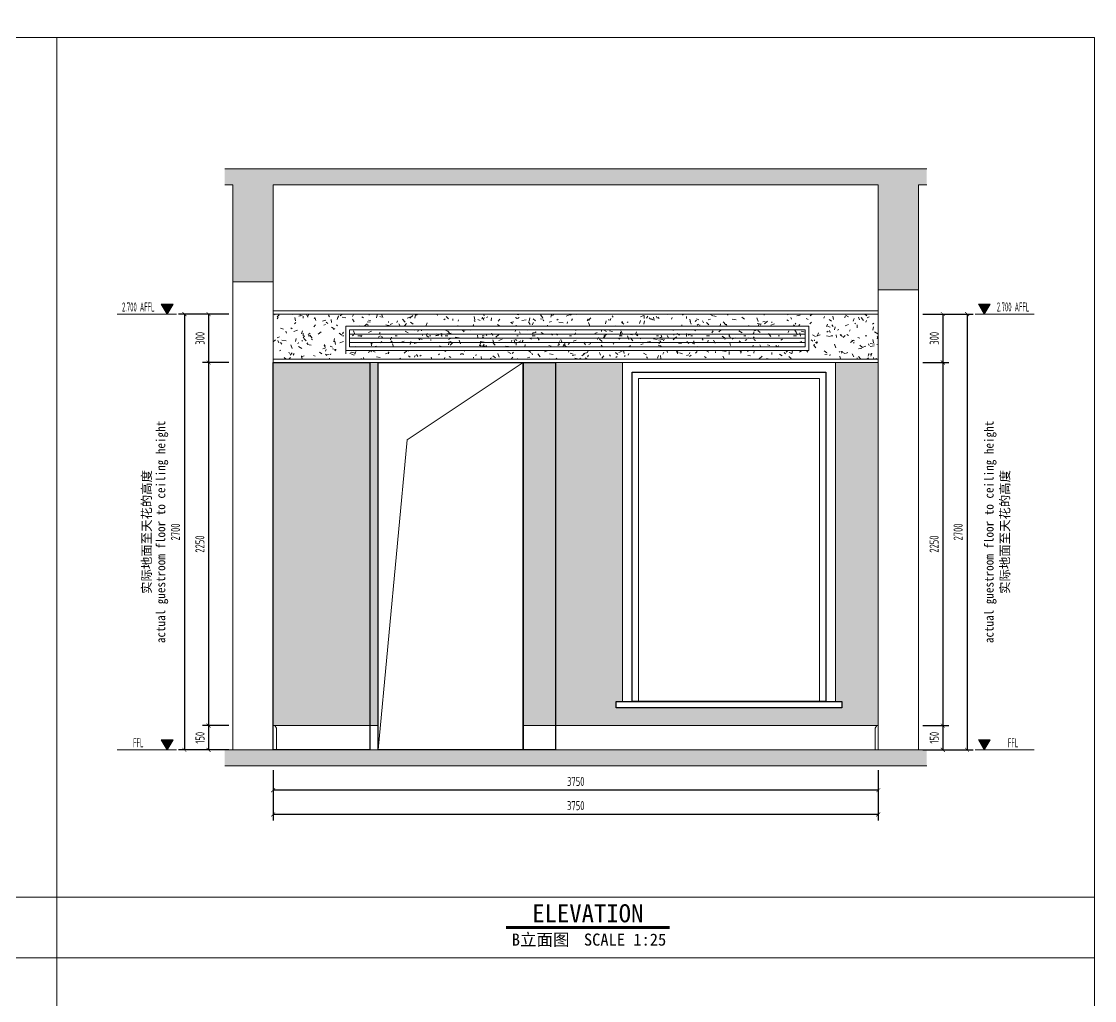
# Model space of a CAD drawing. Header units: millimetres. Extents: x 3162 to 221128, y -144913 to 11496.
# Drawn here: x 46529 to 53179, y -91443 to -85377 of the extents above; entities that cross this region are included whole.
import ezdxf
from ezdxf.enums import TextEntityAlignment as Align
from ezdxf.xclip import XClip

# ---------------------------------------------------------------- set-up
doc = ezdxf.new("R2010")
doc.units = ezdxf.units.MM
doc.header["$LTSCALE"] = 10
doc.header["$XCLIPFRAME"] = 2
doc.linetypes.add('HIDDEN', pattern=[9.525, 6.35, -3.175])
doc.layers.get('Defpoints').update_dxf_attribs({"color": 250})
for name, color, linetype, lineweight in [('Contour【轮廓线】', 94, 'Continuous', 0), ('Drawing【图框、表格】', 150, 'Continuous', 0), ('Elevation【立面图库】', 150, 'Continuous', 0), ('FC-Hatch【平面填充】', 250, 'Continuous', 0), ('FF-Socket【电气】', 124, 'Continuous', 0), ('FF-Text【平面文字】', 2, 'Continuous', 0), ('FF-【活动成品家具】', 51, 'Continuous', 0), ('Fine【细线】', 250, 'Continuous', 0), ('Finish【完成面】', 2, 'Continuous', 0), ('Gray【中细线】', 8, 'Continuous', 0), ('RC-dimensions', 44, 'Continuous', 0), ('Wall【立面墙】', 252, 'Continuous', 0)]:
    doc.layers.add(name, color=color, linetype=linetype, lineweight=lineweight)
doc.layers.add('T-05天花灯具', color=4, linetype='Continuous')
doc.layers.add('WALL【墙体】', color=7, linetype='Continuous')
doc.styles.add('宋体', font='', dxfattribs={"width": 0.8})
doc.styles.add('尺寸标注', font='ARCHS.SHX', dxfattribs={"width": 0.8})
doc.styles.add('标高', font='ARCHS.SHX', dxfattribs={"width": 0.5})
doc.styles.add('线上图名', font='simhei.ttf')
doc.styles.add('线下图名', font='simhei.ttf')
doc.styles.get('宋体').set_extended_font_data('SimSun')
doc.dimstyles.new('海龙1：25', dxfattribs={"dimscale": 25, "dimtxt": 2.25, "dimasz": 1, "dimexe": 1.5, "dimexo": 1, "dimgap": 1, "dimtad": 1, "dimdec": 0, "dimrnd": 5, "dimdsep": 46, "dimtxsty": '尺寸标注', "dimblk": 'ARCHTICK', "dimblk1": 'ARCHTICK', "dimblk2": 'ARCHTICK', "dimcen": 1, "dimclrd": 44, "dimclre": 44, "dimclrt": 2, "dimadec": 0, "dimazin": 0, "dimtfac": 1, "dimtdec": 0, "dimtix": 1, "dimtmove": 2, "dimatfit": 3, "dimldrblk": 'hl_arrow2', "dimfxl": 5, "dimfxlon": 1, "dimarcsym": 0})
pattern_1 = [(225, (0, 0), (35.35534, -35.35534), []), (230, (0, 0), (-71.726018, 6.275218), [7.5, -82.5]), (175, (0, 0), (13.87511, -75.21923), [6, -66]), (280.4514, (-5.98, 0.52), (-57.85092, -68.94393), [6.374, -70.1142]), (226.1842, (-2e-15, -20), (-106.72409, 16.55189), [11.25, -123.75]), (276.6356, (-8.89, -18.62), (-93.46626, -97.41178), [9.56105, -105.1713]), (171.1842, (-2e-15, -20), (-93.46618, -97.41189), [9, -99]), (201, (-10, -15), (-59.690703, 40.261893), [7.5, -82.5]), (146, (-10, -15), (-24.33156, -72.515006), [6, -66]), (251.4514, (-14.974, -11.645), (-84.022234, -32.253037), [6.374, -70.1142]), (217.5, (0, 0), (-1.2159855, -33.2893854), [0.5, -65.2, 0.5, -67, 0.5, -66.25]), (187.5, (0, 0), (-26.306954, -39.441171), [0.5, -38.2, 0.5, -63.7, 0.5, -25.25]), (147.5, (22.3, -3e-15), (-53.3822436, 2.255487), [0.5, -25, 0.5, -78, 0.5, -103.5]), (137.5, (32.3, -4e-15), (-58.318617, -10.010498), [0.5, -32.5, 0.5, -51.8, 0.5, -73.5])]

# ---------------------------------------------------------------- blocks, each defined once
blk = doc.blocks.new('*U1186')
at = {"color": 2, "linetype": 'Continuous'}
blk.add_lwpolyline([(-17.26, 0, 0.7, 0.7, 0), (23.26, 0, 0.75, 0.75, 0)], format="xyseb", dxfattribs=at)
at = {"color": 2, "style": '线上图名', "flags": 8}
blk.add_attdef('EXISTING_PLAN', text='', height=4.5, dxfattribs=at).set_placement((3, 1.27), align=Align.CENTER)
at = {"color": 2, "style": '线下图名', "flags": 8}
blk.add_attdef('图名1', text='', height=3, dxfattribs=at).set_placement((-15.86, -1.5), align=Align.TOP_LEFT)
blk.add_attdef('比例1', text='', height=3, dxfattribs=at).set_placement((22.44, -1.5), align=Align.TOP_RIGHT)
blk = doc.blocks.new('海龙工具_踢脚线')
blk.add_lwpolyline([(20, 0), (20, 90), (10, 100), (0, 100)])
blk = doc.blocks.new('_ArchTick')
at = {"color": 2, "linetype": 'ByBlock', "const_width": 0.15}
blk.add_lwpolyline([(-0.5, -0.5), (0.5, 0.5)], dxfattribs=at)
blk = doc.blocks.new('*D1339')
at = {"layer": 'Defpoints', "color": 0, "transparency": 16777216}
for p in [(47838.5, -87189.8), (47688.5, -87489.8), (47838.5, -87489.8)]:
    blk.add_point(p, dxfattribs=at)
at = {"layer": 'RC-dimensions', "color": 44, "lineweight": -2, "transparency": 16777216}
for p, q in [((47813.5, -87189.8), (47651, -87189.8)), ((47688.5, -87189.8), (47688.5, -87489.8)), ((47813.5, -87489.8), (47651, -87489.8))]:
    blk.add_line(p, q, dxfattribs=at)
at = {"layer": 'RC-dimensions', "color": 44, "lineweight": -2, "transparency": 16777216, "xscale": 25, "yscale": 25, "zscale": 25}
for p, rotation in [((47688.5, -87189.8), 90), ((47688.5, -87489.8), 270)]:
    blk.add_blockref('_ArchTick', p, dxfattribs=dict(at, rotation=rotation))
at = {"layer": 'RC-dimensions', "color": 2, "transparency": 16777216, "insert": (47635.3, -87339.8), "char_height": 56.25, "attachment_point": 5, "rotation": 90, "style": '尺寸标注'}
blk.add_mtext('300', dxfattribs=at)
blk = doc.blocks.new('hl_arrow2')
at = {"color": 2}
blk.add_line((-0.22, 0), (-1, 0), dxfattribs=at)
blk.add_lwpolyline([(-0.22, 0), (-0.86, -0.69), (-0.65, -0.86), (0, 0), (-0.65, 0.86), (-0.86, 0.69)], close=True, dxfattribs=at)
for points in [[(-0.86, 0.69), (-0.65, 0.86), (-0.22, 0), (0, 0)], [(-0.86, -0.69), (-0.65, -0.86), (-0.22, 0), (0, 0)]]:
    blk.add_solid(points, dxfattribs=at)
blk = doc.blocks.new('*D1340')
at = {"layer": 'Defpoints', "color": 0, "transparency": 16777216}
for p in [(47838.5, -89739.8), (47688.5, -89889.8), (47838.5, -89889.8)]:
    blk.add_point(p, dxfattribs=at)
at = {"layer": 'RC-dimensions', "color": 44, "lineweight": -2, "transparency": 16777216}
for p, q in [((47813.5, -89739.8), (47651, -89739.8)), ((47688.5, -89739.8), (47688.5, -89889.8)), ((47813.5, -89889.8), (47651, -89889.8))]:
    blk.add_line(p, q, dxfattribs=at)
at = {"layer": 'RC-dimensions', "color": 44, "lineweight": -2, "transparency": 16777216, "xscale": 25, "yscale": 25, "zscale": 25}
for p, rotation in [((47688.5, -89739.8), 90), ((47688.5, -89889.8), 270)]:
    blk.add_blockref('_ArchTick', p, dxfattribs=dict(at, rotation=rotation))
at = {"layer": 'RC-dimensions', "color": 2, "transparency": 16777216, "insert": (47635.3, -89814.8), "char_height": 56.25, "attachment_point": 5, "rotation": 90, "style": '尺寸标注'}
blk.add_mtext('150', dxfattribs=at)
blk = doc.blocks.new('*D1341')
at = {"layer": 'Defpoints', "color": 0, "transparency": 16777216}
for p in [(47838.5, -87189.8), (47538.5, -89889.8), (47838.5, -89889.8)]:
    blk.add_point(p, dxfattribs=at)
at = {"layer": 'RC-dimensions', "color": 44, "lineweight": -2, "transparency": 16777216}
for p, q in [((47663.5, -87189.8), (47501, -87189.8)), ((47538.5, -87189.8), (47538.5, -89889.8)), ((47663.5, -89889.8), (47501, -89889.8))]:
    blk.add_line(p, q, dxfattribs=at)
at = {"layer": 'RC-dimensions', "color": 44, "lineweight": -2, "transparency": 16777216, "xscale": 25, "yscale": 25, "zscale": 25}
for p, rotation in [((47538.5, -87189.8), 90), ((47538.5, -89889.8), 270)]:
    blk.add_blockref('_ArchTick', p, dxfattribs=dict(at, rotation=rotation))
at = {"layer": 'RC-dimensions', "color": 2, "transparency": 16777216, "insert": (47483, -88539.8), "char_height": 56.25, "attachment_point": 5, "rotation": 90, "style": '尺寸标注'}
blk.add_mtext('2700', dxfattribs=at)
blk = doc.blocks.new('海龍_立面标识')
at = {"style": '宋体', "width": 0.9, "flags": 8}
blk.add_attdef('FLOOR_HEIGHT', text='', height=2.25, rotation=90, dxfattribs=at).set_placement((0, 0), align=Align.CENTER)
at = {"style": '宋体', "flags": 8}
blk.add_attdef('HEIGHT', text='', height=2.25, rotation=90, dxfattribs=at).set_placement((-3.5, 0), align=Align.CENTER)
blk = doc.blocks.new('hl_Elevation-A2')
blk.add_hatch(color=150).paths.add_polyline_path([(3.74, 2.47), (2.27, 0), (0.8, 2.47)])
at = {"color": 150}
blk.add_line((0, 0), (14.67, 0), dxfattribs=at)
blk.add_lwpolyline([(3.74, 2.47), (2.27, 0), (0.8, 2.47)], close=True, dxfattribs=at)
at = {"color": 2, "style": '标高', "width": 0.8, "flags": 8}
blk.add_attdef('HEIGHT', text='', height=2.25, dxfattribs=at).set_placement((9.42, 1.75), align=Align.MIDDLE_CENTER)
blk = doc.blocks.new('*D1344')
at = {"layer": 'Defpoints', "color": 0, "transparency": 16777216}
for p in [(52088.5, -87189.8), (52088.5, -87489.8), (52238.5, -87489.8)]:
    blk.add_point(p, dxfattribs=at)
at = {"layer": 'RC-dimensions', "color": 44, "lineweight": -2, "transparency": 16777216}
for p, q in [((52113.5, -87189.8), (52276, -87189.8)), ((52238.5, -87189.8), (52238.5, -87489.8)), ((52113.5, -87489.8), (52276, -87489.8))]:
    blk.add_line(p, q, dxfattribs=at)
at = {"layer": 'RC-dimensions', "color": 44, "lineweight": -2, "transparency": 16777216, "xscale": 25, "yscale": 25, "zscale": 25}
for p, rotation in [((52238.5, -87189.8), 90), ((52238.5, -87489.8), 270)]:
    blk.add_blockref('_ArchTick', p, dxfattribs=dict(at, rotation=rotation))
at = {"layer": 'RC-dimensions', "color": 2, "transparency": 16777216, "insert": (52185.3, -87339.8), "char_height": 56.25, "attachment_point": 5, "rotation": 90, "style": '尺寸标注'}
blk.add_mtext('300', dxfattribs=at)
blk = doc.blocks.new('*D1342')
at = {"layer": 'Defpoints', "color": 0, "transparency": 16777216}
for p in [(52088.5, -89739.8), (52088.5, -89889.8), (52238.5, -89889.8)]:
    blk.add_point(p, dxfattribs=at)
at = {"layer": 'RC-dimensions', "color": 44, "lineweight": -2, "transparency": 16777216}
for p, q in [((52113.5, -89739.8), (52276, -89739.8)), ((52238.5, -89739.8), (52238.5, -89889.8)), ((52113.5, -89889.8), (52276, -89889.8))]:
    blk.add_line(p, q, dxfattribs=at)
at = {"layer": 'RC-dimensions', "color": 44, "lineweight": -2, "transparency": 16777216, "xscale": 25, "yscale": 25, "zscale": 25}
for p, rotation in [((52238.5, -89739.8), 90), ((52238.5, -89889.8), 270)]:
    blk.add_blockref('_ArchTick', p, dxfattribs=dict(at, rotation=rotation))
at = {"layer": 'RC-dimensions', "color": 2, "transparency": 16777216, "insert": (52185.3, -89814.8), "char_height": 56.25, "attachment_point": 5, "rotation": 90, "style": '尺寸标注'}
blk.add_mtext('150', dxfattribs=at)
blk = doc.blocks.new('*D1343')
at = {"layer": 'Defpoints', "color": 0, "transparency": 16777216}
for p in [(52088.5, -87189.8), (52088.5, -89889.8), (52388.5, -89889.8)]:
    blk.add_point(p, dxfattribs=at)
at = {"layer": 'RC-dimensions', "color": 44, "lineweight": -2, "transparency": 16777216}
for p, q in [((52263.5, -87189.8), (52426, -87189.8)), ((52388.5, -87189.8), (52388.5, -89889.8)), ((52263.5, -89889.8), (52426, -89889.8))]:
    blk.add_line(p, q, dxfattribs=at)
at = {"layer": 'RC-dimensions', "color": 44, "lineweight": -2, "transparency": 16777216, "xscale": 25, "yscale": 25, "zscale": 25}
for p, rotation in [((52388.5, -87189.8), 90), ((52388.5, -89889.8), 270)]:
    blk.add_blockref('_ArchTick', p, dxfattribs=dict(at, rotation=rotation))
at = {"layer": 'RC-dimensions', "color": 2, "transparency": 16777216, "insert": (52333, -88539.8), "char_height": 56.25, "attachment_point": 5, "rotation": 90, "style": '尺寸标注'}
blk.add_mtext('2700', dxfattribs=at)
blk = doc.blocks.new('*D1345')
at = {"layer": 'Defpoints', "color": 0, "transparency": 16777216}
for p in [(48088.5, -89989.8), (51838.5, -89989.8), (48088.5, -90139.8)]:
    blk.add_point(p, dxfattribs=at)
at = {"layer": 'RC-dimensions', "color": 44, "lineweight": -2, "transparency": 16777216}
for p, q in [((48088.5, -90014.8), (48088.5, -90177.3)), ((51838.5, -90014.8), (51838.5, -90177.3)), ((51838.5, -90139.8), (48088.5, -90139.8))]:
    blk.add_line(p, q, dxfattribs=at)
at = {"layer": 'RC-dimensions', "color": 44, "lineweight": -2, "transparency": 16777216, "xscale": 25, "yscale": 25, "zscale": 25, "rotation": 180}
blk.add_blockref('_ArchTick', (48088.5, -90139.8), dxfattribs=at)
at = {"layer": 'RC-dimensions', "color": 44, "lineweight": -2, "transparency": 16777216, "xscale": 25, "yscale": 25, "zscale": 25}
blk.add_blockref('_ArchTick', (51838.5, -90139.8), dxfattribs=at)
at = {"layer": 'RC-dimensions', "color": 2, "transparency": 16777216, "insert": (49963.5, -90085.5), "char_height": 56.25, "attachment_point": 5, "style": '尺寸标注'}
blk.add_mtext('3750', dxfattribs=at)
blk = doc.blocks.new('*D1346')
at = {"layer": 'Defpoints', "color": 0, "transparency": 16777216}
for p in [(48088.5, -89989.8), (51838.5, -89989.8), (48088.5, -90289.8)]:
    blk.add_point(p, dxfattribs=at)
at = {"layer": 'RC-dimensions', "color": 44, "lineweight": -2, "transparency": 16777216}
for p, q in [((48088.5, -90164.8), (48088.5, -90327.3)), ((51838.5, -90164.8), (51838.5, -90327.3)), ((51838.5, -90289.8), (48088.5, -90289.8))]:
    blk.add_line(p, q, dxfattribs=at)
at = {"layer": 'RC-dimensions', "color": 44, "lineweight": -2, "transparency": 16777216, "xscale": 25, "yscale": 25, "zscale": 25, "rotation": 180}
blk.add_blockref('_ArchTick', (48088.5, -90289.8), dxfattribs=at)
at = {"layer": 'RC-dimensions', "color": 44, "lineweight": -2, "transparency": 16777216, "xscale": 25, "yscale": 25, "zscale": 25}
blk.add_blockref('_ArchTick', (51838.5, -90289.8), dxfattribs=at)
at = {"layer": 'RC-dimensions', "color": 2, "transparency": 16777216, "insert": (49963.5, -90235.5), "char_height": 56.25, "attachment_point": 5, "style": '尺寸标注'}
blk.add_mtext('3750', dxfattribs=at)
blk = doc.blocks.new('1500平10100181')
at = {"ltscale": 300}
for p, q in [((-749, 1000), (603.1, 1000)), ((-749, 1000), (-749, 374.1)), ((603.1, 1000), (603.1, 320.9)), ((603.1, 1000), (603.1, 345.9)), ((-1270.6, 991.6), (-770.6, 991.6)), ((-1270.6, 491.6), (-1270.6, 991.6)), ((-770.6, 991.6), (-770.6, 491.6)), ((-770.6, 491.6), (-1270.6, 491.6)), ((-1270.6, 491.6), (-770.6, 491.6)), ((-749, 374.1), (-775.9, 311.5)), ((-775.9, 311.5), (-740.1, 257.9)), ((-749, 271.3), (-749, -1000)), ((638.5, 243.1), (606, 239.9)), ((606, 239.9), (606, -999.7)), ((-749, -1000), (603.1, -1000)), ((603.1, -1000), (-749, -1000))]:
    blk.add_line(p, q, dxfattribs=at)
at = {"color": 8}
for p, q in [((-1020.6, 966.9), (-1020.6, 516.3)), ((-770.6, 491.6), (-770.6, 991.6)), ((-749, 958.2), (603.1, 958.2)), ((-570, 910.6), (-278, 946.4)), ((-278, 946.4), (-137.7, 883.8)), ((-39.2, 937.4), (32.4, 892.7)), ((-39.2, 937.4), (77.1, 928.5)), ((-39.2, 901.6), (-39.2, 937.4)), ((77.1, 928.5), (369.1, 964.2)), ((369.1, 964.2), (517.3, 901.6)), ((-686.4, 883.8), (-686.4, 919.5)), ((-686.4, 919.5), (-614.8, 874.8)), ((-686.4, 919.5), (-570, 910.6)), ((-668.5, 669.2), (-686.4, 883.8)), ((-137.7, 883.8), (-75, 910.6)), ((-75, 910.6), (-119.8, 740.7)), ((-21.3, 687.1), (-39.2, 901.6)), ((517.3, 901.6), (580, 928.5)), ((580, 928.5), (535.2, 758.6)), ((-1254.7, 741.6), (-786.5, 741.6)), ((-119.8, 740.7), (-92.9, 544)), ((535.2, 758.6), (562.1, 561.9)), ((-704.3, 535), (-668.5, 669.2)), ((-57.5, 551.6), (-21.3, 687.1)), ((-632.7, 544), (-704.3, 535)), ((-605.8, 587.2), (-703.4, 538.5)), ((-516.3, 544), (-632.7, 544)), ((-155.6, 552.9), (-516.3, 544)), ((-92.9, 544), (-155.6, 552.9)), ((14.5, 561.9), (-93.5, 548.4)), ((16.7, 588.7), (-72.8, 544)), ((130.8, 561.9), (14.5, 561.9)), ((560.7, 572.1), (130.8, 561.9)), ((486.3, 572.7), (485.7, 570.5)), ((562.1, 561.9), (486.3, 572.7)), ((-749, 383), (606.9, 508.2)), ((606.9, 508.2), (-48.2, 365.2)), ((-740.1, 257.9), (172.2, 347.3)), ((603.1, 345.9), (603.1, 320.9)), ((378.1, 329.4), (615.8, 320.5)), ((603.1, 320.9), (616.4, 320.9)), ((616.4, 320.9), (638.5, 243.1)), ((633.7, 248.9), (-740.1, 168.4)), ((-740.1, 168.4), (-360.8, 213.2)), ((229.7, -1000), (229.7, 227.8)), ((250.5, -1000), (250.5, 228.9)), ((274.6, -1000), (274.6, 230.2)), ((295.4, -1000), (295.4, 231.3)), ((319.4, -1000), (319.4, 232.6)), ((-320.9, -1000), (-320.9, 186.7)), ((-300.1, -1000), (-300.1, 187.8)), ((-276, -1000), (-276, 189)), ((-255.2, -1000), (-255.2, 190.1)), ((-231.2, -1000), (-231.2, 191.4)), ((-749, -526.3), (603.1, -526.3)), ((-749, -547.1), (603.1, -547.1)), ((-749, -571.3), (603.1, -571.3)), ((-749, -592.1), (603.1, -592.1)), ((-749, -616), (603.1, -616))]:
    blk.add_line(p, q, dxfattribs=at)
for radius in [175, 72.2]:
    blk.add_circle((-1020.6, 741.6), radius, dxfattribs=at)
blk = doc.blocks.new('贵妃椅22')
for p, q in [((100, 0), (100, 600)), ((100, 600), (228.7, 600)), ((127.1, 600), (127.1, 0)), ((228.7, 600), (228.7, 585)), ((228.7, 585), (228.7, 585)), ((228.7, 585), (825, 585)), ((228.7, 585), (228.7, 576)), ((234, 579), (287.5, 579)), ((244.8, 579), (825, 579)), ((1223.7, 585), (825, 585)), ((1164.9, 579), (825, 579)), ((1218.4, 579), (1164.9, 579)), ((1350, 600), (1223.7, 600)), ((1223.7, 585), (1223.7, 600)), ((1223.7, 585), (1223.7, 585)), ((1223.7, 585), (1223.7, 576)), ((1322.9, 600), (1322.9, 0)), ((1350, 0), (1350, 600)), ((243.4, 15), (825, 15)), ((244.8, 21), (825, 21)), ((1164.9, 21), (825, 21)), ((1223.7, 15), (825, 15)), ((1218.2, 21), (1164.9, 21)), ((1223.7, 24), (1223.7, 15)), ((1223.7, 15), (1223.7, 0)), ((100, 0), (228.7, 0)), ((1350, 0), (1223.7, 0))]:
    blk.add_line(p, q)
at = {"color": 8, "ltscale": 150}
for p, q in [((220.9, 39.5), (220.9, 560.5)), ((300.9, 39.5), (300.9, 560.5)), ((1151.5, 39.5), (1151.5, 560.5)), ((1231.6, 39.5), (1231.6, 560.5)), ((158.9, 307.5), (142.9, 298.6)), ((142.9, 298.6), (208.4, 298.6)), ((208.4, 298.6), (192.4, 289.7)), ((1256.3, 307.5), (1240.3, 298.6)), ((1240.3, 298.6), (1314.6, 298.6)), ((1314.6, 298.6), (1298.6, 289.7))]:
    blk.add_line(p, q, dxfattribs=at)
at = {"color": 8, "linetype": 'HIDDEN', "ltscale": 150}
for p, q in [((348.7, 449.5), (304.9, 449.5)), ((361.2, 462), (361.2, 510.4)), ((373.7, 449.5), (424.7, 449.5)), ((531.2, 449.5), (484.8, 449.5)), ((543.7, 462), (543.7, 510.4)), ((556.2, 449.5), (607.2, 449.5)), ((713.7, 449.5), (667.3, 449.5)), ((726.2, 462), (726.2, 510.4)), ((738.7, 449.5), (789.8, 449.5)), ((896.2, 449.5), (845.2, 449.5)), ((908.7, 462), (908.7, 510.4)), ((921.2, 449.5), (967.6, 449.5)), ((1078.7, 449.5), (1027.7, 449.5)), ((1091.2, 462), (1091.2, 510.4)), ((1103.7, 449.5), (1147.6, 449.5)), ((361.2, 437), (361.2, 388.8)), ((361.2, 312.5), (361.2, 360.8)), ((543.7, 437), (543.7, 388.8)), ((543.7, 312.5), (543.7, 360.8)), ((726.2, 437), (726.2, 388.8)), ((726.2, 312.5), (726.2, 360.8)), ((908.7, 437), (908.7, 388.8)), ((908.7, 312.5), (908.7, 360.8)), ((1091.2, 437), (1091.2, 388.8)), ((1091.2, 312.5), (1091.2, 360.8)), ((348.7, 300), (304.9, 300)), ((361.2, 287.5), (361.2, 239.1)), ((373.7, 300), (424.7, 300)), ((531.2, 300), (484.8, 300)), ((543.7, 287.5), (543.7, 239.1)), ((556.2, 300), (607.2, 300)), ((713.7, 300), (667.3, 300)), ((726.2, 287.5), (726.2, 239.1)), ((738.7, 300), (789.8, 300)), ((896.2, 300), (845.2, 300)), ((908.7, 287.5), (908.7, 239.1)), ((921.2, 300), (967.6, 300)), ((1078.7, 300), (1027.7, 300)), ((1091.2, 287.5), (1091.2, 239.1)), ((1103.7, 300), (1147.6, 300)), ((361.2, 163), (361.2, 211.2)), ((543.7, 163), (543.7, 211.2)), ((726.2, 163), (726.2, 211.2)), ((908.7, 163), (908.7, 211.2)), ((1091.2, 163), (1091.2, 211.2)), ((348.7, 150.5), (304.9, 150.5)), ((361.2, 138), (361.2, 89.6)), ((373.7, 150.5), (424.7, 150.5)), ((531.2, 150.5), (484.8, 150.5)), ((543.7, 138), (543.7, 89.6)), ((556.2, 150.5), (607.2, 150.5)), ((713.7, 150.5), (667.3, 150.5)), ((724.6, 138), (724.6, 89.6)), ((738.7, 150.5), (789.8, 150.5)), ((896.2, 150.5), (845.2, 150.5)), ((908.7, 138), (908.7, 89.6)), ((921.2, 150.5), (967.6, 150.5)), ((1078.7, 150.5), (1027.7, 150.5)), ((1091.2, 138), (1091.2, 89.6)), ((1103.7, 150.5), (1147.6, 150.5))]:
    blk.add_line(p, q, dxfattribs=at)
at = {"linetype": 'HIDDEN', "ltscale": 150}
for p, q in [((228.7, 24), (228.7, 15)), ((243.4, 15), (228.7, 15)), ((228.7, 15), (228.7, 0)), ((234.2, 21), (287.5, 21))]:
    blk.add_line(p, q, dxfattribs=at)
for points in [[(234.2, 585), (234.2, 585), (287.5, 585)], [(1218.2, 585), (1218.2, 585), (1164.9, 585)], [(1164.9, 15), (1164.9, 15), (1218.2, 15)]]:
    blk.add_lwpolyline(points)
blk.add_lwpolyline([(287.5, 15), (287.5, 15), (234.2, 15)], dxfattribs=at)
at = {"color": 8, "linetype": 'HIDDEN', "ltscale": 150}
for centre in [(361.2, 449.5), (543.7, 449.5), (726.2, 449.5), (908.7, 449.5), (1091.2, 449.5), (361.2, 300), (543.7, 300), (726.2, 300), (908.7, 300), (1091.2, 300), (361.2, 150.5), (543.7, 150.5), (726.2, 150.5), (908.7, 150.5), (1091.2, 150.5)]:
    blk.add_circle(centre, 12.5, dxfattribs=at)
at = {"color": 8, "ltscale": 150}
for centre, start, end in [((241, 560.1), 110.22248, 178.83955), ((280.7, 560.1), 1.16045, 69.77752), ((1171.7, 560.1), 110.22248, 178.83955), ((1211.4, 560.1), 1.16045, 69.77752), ((1171.7, 39.9), 181.16045, 249.77752), ((1211.4, 39.9), 290.22248, 358.83955)]:
    blk.add_arc(centre, 20.1, start, end, dxfattribs=at)
for centre, radius, start, end in [((235.4, 582), 3.24, 111.9991, 248.0009), ((287.1, 582), 3.03, 278.61643, 81.38357), ((1165.4, 582), 3.03, 98.61643, 261.38357), ((1217, 582), 3.24, 291.9991, 68.0009), ((1216.6, 18), 3.38, 297.56224, 62.43776)]:
    blk.add_arc(centre, radius, start, end)
at = {"color": 8, "linetype": 'HIDDEN', "ltscale": 150}
for centre, radius, start, end in [((364.3, 403.1), 44.6, 109.38623, 160.22254), ((293.3, 410.9), 75.5, 38.78261, 66.19468), ((390, 458.6), 25.2, 96.86055, 173.3873), ((390.7, 435.6), 32.3, 100.33506, 132.54426), ((508.5, 454), 25.2, 6.6127, 83.13945), ((507.7, 431), 32.3, 45.20112, 79.66494), ((591.1, 430.5), 47.7, 110.16454, 149.56526), ((728.8, 403.3), 44.4, 108.89453, 160.26121), ((665.5, 423.9), 60.6, 33.1364, 67.72118), ((754.6, 458.7), 25.2, 96.86055, 173.3873), ((755.4, 435.7), 32.3, 100.33506, 132.31031), ((861.3, 430.5), 47.7, 30.43474, 69.83546), ((943.9, 454), 25.2, 96.86055, 173.3873), ((944.7, 431), 32.3, 100.33506, 134.79888), ((1042.3, 432.3), 47.7, 33.06424, 69.83546), ((1125.7, 432.7), 32.3, 100.33506, 134.79888), ((364.4, 426.8), 19.7, 131.0371, 180.22764), ((361.9, 413), 31.4, 26.92853, 71.74712), ((536.6, 408.3), 31.4, 101.27024, 153.07147), ((533.6, 422.1), 20.2, 0.05726, 44.87652), ((534.1, 398.4), 44.6, 19.79, 67.69562), ((728.9, 427), 19.6, 130.10186, 180.33389), ((730.6, 412), 31.4, 26.92853, 78.72976), ((918.3, 398.4), 44.6, 112.30438, 160.21), ((918.9, 422.1), 20.2, 135.12348, 179.94274), ((915.8, 408.3), 31.4, 26.92853, 78.72976), ((1099.3, 400.2), 44.6, 112.30438, 160.21), ((1099.9, 423.8), 20.2, 135.12348, 179.94274), ((1093.3, 407.1), 35.9, 28.56394, 77.20406), ((367, 252.4), 44.6, 112.30438, 160.21), ((310, 284.5), 47.7, 30.43474, 69.83546), ((367.5, 276), 20.2, 135.12348, 179.94274), ((392.6, 307.9), 25.2, 96.86055, 173.3873), ((393.4, 284.9), 32.3, 100.33506, 134.79888), ((364.5, 262.2), 31.4, 26.92853, 78.72976), ((539, 261.3), 31.4, 101.27024, 153.07147), ((510.9, 306.9), 25.2, 6.6127, 83.13945), ((510.1, 283.9), 32.3, 45.20112, 79.66494), ((535.9, 275), 20.2, 0.05726, 44.87652), ((593.5, 283.5), 47.7, 110.16454, 149.56526), ((536.5, 251.4), 44.6, 19.79, 67.69562), ((732.6, 251.9), 44.6, 112.30438, 160.21), ((675.7, 284), 47.7, 30.43474, 69.83546), ((733.2, 275.6), 20.2, 135.12348, 179.94274), ((758.3, 307.5), 25.2, 96.86055, 173.3873), ((759, 284.5), 32.3, 100.33506, 134.79888), ((730.2, 261.8), 31.4, 26.92853, 78.72976), ((915.9, 251.4), 44.6, 112.30438, 160.21), ((858.9, 283.5), 47.7, 30.43474, 69.83546), ((916.5, 275), 20.2, 135.12348, 179.94274), ((941.5, 306.9), 25.2, 96.86055, 173.3873), ((942.3, 283.9), 32.3, 100.33506, 134.79888), ((913.5, 261.3), 31.4, 26.92853, 78.72976), ((1087.3, 261.8), 31.4, 101.27024, 153.07147), ((1059.2, 307.5), 25.2, 6.6127, 83.13945), ((1058.4, 284.5), 32.3, 45.20112, 79.66494), ((1084.2, 275.6), 20.2, 0.05726, 44.87652), ((1141.8, 284), 47.7, 110.16454, 149.56526), ((1084.8, 251.9), 44.6, 19.79, 67.69562), ((396.1, 155.2), 25.2, 96.86055, 173.3873), ((511.2, 157.6), 25.2, 6.6127, 83.13945), ((593.8, 134.1), 47.7, 110.16454, 149.56526), ((760.7, 155.8), 25.2, 96.86055, 173.3873), ((858.7, 134.1), 47.7, 30.43474, 69.83546), ((941.3, 157.6), 25.2, 96.86055, 173.3873), ((1044.2, 137), 44.5, 30.41456, 70.55711), ((1125.2, 157.6), 25.2, 96.86055, 173.3873), ((370.5, 99.7), 44.6, 112.30438, 160.21), ((295.9, 101.3), 82.6, 44.67845, 65.6546), ((366.9, 124.2), 16.1, 119.52426, 182.90395), ((361.2, 103.8), 40.3, 29.80407, 75.71701), ((396.9, 132.2), 32.3, 100.33506, 134.79888), ((539.2, 111.9), 31.4, 101.27024, 153.07147), ((510.4, 134.6), 32.3, 45.20112, 79.66494), ((536.2, 125.7), 20.2, 0.05726, 44.87652), ((536.8, 102), 44.6, 19.79, 67.69562), ((735.1, 100.2), 44.6, 112.96345, 160.21), ((678.1, 132.3), 47.7, 34.46683, 69.83546), ((735.7, 123.9), 20.2, 135.12348, 179.94274), ((727.1, 105.5), 38.5, 29.33652, 76.332), ((761.5, 132.8), 32.3, 100.33506, 134.79888), ((915.6, 102), 44.6, 112.30438, 160.21), ((916.2, 125.7), 20.2, 135.12348, 179.94274), ((942, 134.6), 32.3, 100.33506, 134.79888), ((913.2, 111.9), 31.4, 26.92853, 78.72976), ((1099.6, 102), 44.6, 114.11228, 160.21), ((1098.7, 126), 18.8, 134.71579, 180.81821), ((1098.2, 112.8), 30.1, 26.32413, 84.54431), ((1127.3, 130.8), 36.2, 101.28156, 134.23399), ((241, 39.9), 20.1, 181.16045, 249.77752), ((280.7, 39.9), 20.1, 290.22248, 358.83955)]:
    blk.add_arc(centre, radius, start, end, dxfattribs=at)
at = {"linetype": 'HIDDEN', "ltscale": 150}
for centre, radius, start, end in [((235.8, 18), 3.38, 117.56224, 242.43776), ((287, 18), 3.04, 279.63366, 80.36634), ((1165.4, 18), 3.04, 99.63366, 260.36634)]:
    blk.add_arc(centre, radius, start, end, dxfattribs=at)
blk = doc.blocks.new('海龙_08067598')
at = {"layer": 'WALL【墙体】'}
for p, q in [((-3375, 2125), (3125, 2125)), ((-3125, 1875), (3125, 1875)), ((-3125, -1875), (3125, -1875)), ((-3375, -2125), (3375, -2125))]:
    blk.add_line(p, q, dxfattribs=at)
at = {"layer": 'FF-【活动成品家具】', "xscale": 0.75, "yscale": 0.75, "zscale": 0.75}
blk.add_blockref('贵妃椅22', (-330.3, 1425), dxfattribs=at)
at = {"layer": 'FF-【活动成品家具】', "xscale": -1, "rotation": 180}
blk.add_blockref('1500平10100181', (-4.4, -875), dxfattribs=at)
blk = doc.blocks.new('*D1384')
at = {"layer": 'Defpoints', "color": 0, "transparency": 16777216}
for p in [(47838.5, -87489.8), (47688.5, -89739.8), (47838.5, -89739.8)]:
    blk.add_point(p, dxfattribs=at)
at = {"layer": 'RC-dimensions', "color": 44, "lineweight": -2, "transparency": 16777216}
for p, q in [((47813.5, -87489.8), (47651, -87489.8)), ((47688.5, -87489.8), (47688.5, -89739.8)), ((47813.5, -89739.8), (47651, -89739.8))]:
    blk.add_line(p, q, dxfattribs=at)
at = {"layer": 'RC-dimensions', "color": 44, "lineweight": -2, "transparency": 16777216, "xscale": 25, "yscale": 25, "zscale": 25}
for p, rotation in [((47688.5, -87489.8), 90), ((47688.5, -89739.8), 270)]:
    blk.add_blockref('_ArchTick', p, dxfattribs=dict(at, rotation=rotation))
at = {"layer": 'RC-dimensions', "color": 2, "transparency": 16777216, "insert": (47634.2, -88614.8), "char_height": 56.25, "attachment_point": 5, "rotation": 90, "style": '尺寸标注'}
blk.add_mtext('2250', dxfattribs=at)
blk = doc.blocks.new('*D1385')
at = {"layer": 'Defpoints', "color": 0, "transparency": 16777216}
for p in [(52088.5, -87489.8), (52088.5, -89739.8), (52238.5, -89739.8)]:
    blk.add_point(p, dxfattribs=at)
at = {"layer": 'RC-dimensions', "color": 44, "lineweight": -2, "transparency": 16777216}
for p, q in [((52113.5, -87489.8), (52276, -87489.8)), ((52238.5, -87489.8), (52238.5, -89739.8)), ((52113.5, -89739.8), (52276, -89739.8))]:
    blk.add_line(p, q, dxfattribs=at)
at = {"layer": 'RC-dimensions', "color": 44, "lineweight": -2, "transparency": 16777216, "xscale": 25, "yscale": 25, "zscale": 25}
for p, rotation in [((52238.5, -87489.8), 90), ((52238.5, -89739.8), 270)]:
    blk.add_blockref('_ArchTick', p, dxfattribs=dict(at, rotation=rotation))
at = {"layer": 'RC-dimensions', "color": 2, "transparency": 16777216, "insert": (52184.2, -88614.8), "char_height": 56.25, "attachment_point": 5, "rotation": 90, "style": '尺寸标注'}
blk.add_mtext('2250', dxfattribs=at)
blk = doc.blocks.new('海龙_08073166')
at = {"color": 251}
for p, q in [((1412.5, 26.25), (-1412.5, 26.25)), ((1412.5, 0), (-1412.5, 0)), ((1412.5, -26.25), (-1412.5, -26.25))]:
    blk.add_line(p, q, dxfattribs=at)
blk.add_lwpolyline([(1435, 75), (1435, -75), (-1435, -75), (-1435, 75)], close=True)
blk.add_lwpolyline([(1412.5, -52.5), (-1412.5, -52.5), (-1412.5, 52.5), (1412.5, 52.5)], close=True, dxfattribs=at)

msp = doc.modelspace()

# ---------------------------------------------------------------- hatches: boundary and pattern name
at = {"layer": 'FC-Hatch【平面填充】'}
h = msp.add_hatch(dxfattribs=at)
h.set_pattern_fill('钢筋混凝土', color=256, scale=50, angle=180, style=0, pattern_type=2)
h.set_pattern_definition(pattern_1)
h.paths.add_polyline_path([(47788.5, -86289.8), (52138.5, -86289.8), (52138.5, -86389.8), (52088.5, -86389.8), (52088.5, -87039.8), (51838.5, -87039.8), (51838.5, -86389.8), (48088.5, -86389.8), (48088.5, -86989.8), (47838.5, -86989.8), (47838.5, -86389.8), (47788.5, -86389.8)])
h = msp.add_hatch(dxfattribs=at)
h.set_pattern_fill('地毯', color=256, scale=300, style=0, pattern_type=2)
h.set_pattern_definition([(0, (48304.46, -87325.78), (132, 228), [12, -201, 9, -87, 18, -213]), (10, (48247.46, -87202.78), (80.676, 285.344), [21, -51, 27, -159, 15, -198]), (20, (48217.46, -87298.78), (133.471, 220.976), [24, -165, 21, -123, 15, -96]), (30, (48304.46, -87316.78), (-21.97, 254.052), [15, -99, 12, -147, 9, -195]), (40, (48220.46, -87250.78), (33.836, 216.3704), [12, -132, 9, -84, 24, -153]), (50, (48265.46, -87358.78), (-80.248, 235.733), [6, -111, 15, -183, 18, -93]), (60, (48274.46, -87337.78), (-99.473, 223.708), [15, -123, 6, -144, 12, -111]), (70, (48241.46, -87373.78), (-109.892, 215.587), [9, -57, 18, -96, 12, -132]), (80, (48256.46, -87196.78), (-208.565, 164.72), [21, -132, 9, -156, 18, -147]), (90, (48274.46, -87325.78), (-264, 111), [18, -93, 12, -183, 6, -186]), (100, (48226.46, -87232.78), (-247.971, 145.145), [21, -117, 18, -96, 21, -219]), (110, (48205.46, -87403.78), (-240.44, 81.691), [24, -78, 12, -159, 18, -174]), (120, (48124.46, -87367.78), (-286.65, 28.492), [15, -201, 18, -93, 21, -123]), (130, (48190.46, -87433.78), (-279.108, 71.266), [9, -66, 12, -129, 24, -168]), (140, (48100.46, -87193.78), (-220.597, -34.206), [18, -108, 21, -93, 12, -126]), (150, (48349.46, -87451.78), (-204.825, -120.767), [12, -84, 24, -186, 21, -171]), (160, (48151.46, -87283.78), (-237.901, -162.429), [18, -126, 15, -114, 12, -183]), (170, (48169.46, -87355.78), (-215.644, -169.123), [27, -99, 18, -135, 24, -132])])
h.paths.add_polyline_path([(51838.5, -87189.8), (48088.5, -87189.8), (48088.5, -87469.8), (51838.5, -87469.8)])
h.paths.add_polyline_path([(48538.5, -87264.8), (51408.5, -87264.8), (51408.5, -87414.8), (48538.5, -87414.8)], flags=16)
h.paths.add_polyline_path([(48561, -87287.3), (51386, -87287.3), (51386, -87392.3), (48561, -87392.3)], flags=0)
h = msp.add_hatch(dxfattribs=at)
h.set_pattern_fill('地毯', color=256, scale=300, style=0, pattern_type=2)
h.set_pattern_definition([(0, (48304.46, -89595.78), (132, 228), [12, -201, 9, -87, 18, -213]), (10, (48247.46, -89472.78), (80.676, 285.344), [21, -51, 27, -159, 15, -198]), (20, (48217.46, -89568.78), (133.471, 220.976), [24, -165, 21, -123, 15, -96]), (30, (48304.46, -89586.78), (-21.969, 254.052), [15, -99, 12, -147, 9, -195]), (40, (48220.46, -89520.78), (33.836, 216.3704), [12, -132, 9, -84, 24, -153]), (50, (48265.46, -89628.78), (-80.248, 235.733), [6, -111, 15, -183, 18, -93]), (60, (48274.46, -89607.78), (-99.473, 223.708), [15, -123, 6, -144, 12, -111]), (70, (48241.46, -89643.78), (-109.892, 215.587), [9, -57, 18, -96, 12, -132]), (80, (48256.46, -89466.78), (-208.565, 164.72), [21, -132, 9, -156, 18, -147]), (90, (48274.46, -89595.78), (-264, 111), [18, -93, 12, -183, 6, -186]), (100, (48226.46, -89502.78), (-247.971, 145.145), [21, -117, 18, -96, 21, -219]), (110, (48205.46, -89673.78), (-240.44, 81.691), [24, -78, 12, -159, 18, -174]), (120, (48124.46, -89637.78), (-286.65, 28.492), [15, -201, 18, -93, 21, -123]), (130, (48190.46, -89703.78), (-279.108, 71.266), [9, -66, 12, -129, 24, -168]), (140, (48100.46, -89463.78), (-220.597, -34.206), [18, -108, 21, -93, 12, -126]), (150, (48349.46, -89721.78), (-204.825, -120.767), [12, -84, 24, -186, 21, -171]), (160, (48151.46, -89553.78), (-237.901, -162.429), [18, -126, 15, -114, 12, -183]), (170, (48169.46, -89625.78), (-215.644, -169.123), [27, -99, 18, -135, 24, -132])])
h.paths.add_polyline_path([(48688.5, -87489.8), (48088.5, -87489.8), (48088.5, -89739.8), (48098.5, -89739.8), (48688.5, -89739.8)])
h.paths.add_polyline_path([(48738.4, -87489.8), (48688.5, -87489.8), (48688.5, -89739.8), (48738.4, -89739.8)])
h.paths.add_polyline_path([(49838.4, -87489.8), (49638.4, -87489.8), (49638.4, -89739.8), (49838.4, -89739.8)])
h.paths.add_polyline_path([(50253.4, -87489.8), (49838.4, -87489.8), (49838.4, -89739.8), (51838.5, -89739.8), (51838.5, -87489.8), (51573.4, -87489.8), (51573.4, -89589.8), (51613.4, -89589.8), (51613.4, -89629.8), (50213.4, -89629.8), (50213.4, -89589.8), (50253.4, -89589.8)])
h = msp.add_hatch(dxfattribs=at)
h.set_pattern_fill('钢筋混凝土', color=256, scale=50, angle=180, style=0, pattern_type=2)
h.set_pattern_definition(pattern_1)
h.paths.add_polyline_path([(47788.5, -89989.8), (47788.5, -89889.8), (52138.5, -89889.8), (52138.5, -89989.8)])

# ---------------------------------------------------------------- linework, layer by layer
at = {"layer": 'Contour【轮廓线】'}
for p, q in [((48088.5, -89739.8), (48738.4, -89739.8)), ((49638.4, -89739.8), (51838.5, -89739.8))]:
    msp.add_line(p, q, dxfattribs=at)
at = {"layer": 'Drawing【图框、表格】'}
msp.add_line((46748.4, -96879.3), (46748.4, -85476.6), dxfattribs=at)
for points in [[(37818.3, -96879.3), (37818.3, -85476.6), (53178.5, -85476.6), (53178.5, -96879.3)], [(37818.3, -96879.3), (37818.3, -85476.6), (53178.5, -85476.6), (53178.5, -96879.3)], [(37818.3, -91177.9), (37818.3, -90802.9), (53178.5, -90802.9), (53178.5, -91177.9)]]:
    msp.add_lwpolyline(points, close=True, dxfattribs=at)
at = {"layer": 'Fine【细线】', "color": 250}
msp.add_lwpolyline([(48738.4, -89889.8), (48918.4, -87969.8), (49638.4, -87489.8)], dxfattribs=at)
at = {"layer": 'Fine【细线】'}
for points in [[(50253.4, -89589.8), (50253.4, -87489.8), (51573.4, -87489.8), (51573.4, -89589.8)], [(50353.4, -89589.8), (50353.4, -87589.8), (51473.4, -87589.8), (51473.4, -89589.8)]]:
    msp.add_lwpolyline(points, dxfattribs=at)
at = {"layer": 'Finish【完成面】'}
for p, q in [((48088.5, -87189.8), (48088.5, -89889.8)), ((51838.5, -87189.8), (48088.5, -87189.8)), ((51838.5, -87189.8), (51838.5, -89889.8)), ((51838.5, -87489.8), (48088.5, -87489.8)), ((48088.5, -89889.8), (51838.5, -89889.8))]:
    msp.add_line(p, q, dxfattribs=at)
at = {"layer": 'Gray【中细线】'}
for p, q in [((51838.5, -87169.8), (48088.5, -87169.8)), ((51838.5, -87469.8), (48088.5, -87469.8))]:
    msp.add_line(p, q, dxfattribs=at)
at = {"layer": 'T-05天花灯具'}
for points in [[(48088.5, -87489.8), (48688.5, -87489.8), (48688.5, -89889.8), (48088.5, -89889.8)], [(48738.4, -87489.8), (49638.4, -87489.8), (49638.4, -89889.8), (48738.4, -89889.8)], [(49638.4, -87489.8), (49838.4, -87489.8), (49838.4, -89889.8), (49638.4, -89889.8)], [(50313.4, -87549.8), (51513.4, -87549.8), (51513.4, -89589.8), (50313.4, -89589.8)], [(50213.4, -89589.8), (51613.4, -89589.8), (51613.4, -89629.8), (50213.4, -89629.8)]]:
    msp.add_lwpolyline(points, close=True, dxfattribs=at)
msp.add_lwpolyline([(50313.4, -89589.8), (50313.4, -87549.8), (51513.4, -87549.8), (51513.4, -89589.8)], dxfattribs=at)
at = {"layer": 'Wall【立面墙】'}
msp.add_line((52138.5, -86289.8), (47788.5, -86289.8), dxfattribs=at)
msp.add_lwpolyline([(52138.5, -86389.8), (52088.5, -86389.8), (52088.5, -87039.8), (51838.5, -87039.8), (51838.5, -86389.8), (48088.5, -86389.8), (48088.5, -86989.8), (47838.5, -86989.8), (47838.5, -86389.8), (47788.5, -86389.8)], dxfattribs=at)
for points in [[(48088.5, -89889.8), (48088.5, -86989.8), (47838.5, -86989.8), (47838.5, -89889.8)], [(51838.5, -89889.8), (51838.5, -87039.8), (52088.5, -87039.8), (52088.5, -89889.8)], [(47788.5, -89889.8), (47788.5, -89889.8), (52138.5, -89889.8), (52138.5, -89889.8)], [(47788.5, -89989.8), (47788.5, -89989.8), (52138.5, -89989.8), (52138.5, -89989.8)]]:
    msp.add_lwpolyline(points, close=True, dxfattribs=at)

# ---------------------------------------------------------------- block references
at = {"layer": 'Contour【轮廓线】', "yscale": 1.5}
msp.add_blockref('海龙工具_踢脚线', (48088.5, -89889.8), dxfattribs=at)
at = {"layer": 'Contour【轮廓线】', "xscale": -1, "yscale": 1.5}
msp.add_blockref('海龙工具_踢脚线', (51838.5, -89889.8), dxfattribs=at)
at = {"layer": 'Elevation【立面图库】'}
ref = msp.add_blockref('hl_Elevation-A2', (47488.5, -87189.8), dxfattribs=dict(at, xscale=-25, yscale=25, zscale=25))
ref.add_attrib('HEIGHT', '2.700 AFFL', dxfattribs={"layer": '0', "color": 2, "height": 56.25, "style": '标高', "width": 0.5}).set_placement((47253, -87146), align=Align.MIDDLE_CENTER)
ref = msp.add_blockref('hl_Elevation-A2', (52438.5, -87189.8), dxfattribs=dict(at, xscale=25, yscale=25, zscale=25))
ref.add_attrib('HEIGHT', '2.700 AFFL', dxfattribs={"layer": '0', "color": 2, "height": 56.25, "style": '标高', "width": 0.5}).set_placement((52674, -87146), align=Align.MIDDLE_CENTER)
ref = msp.add_blockref('hl_Elevation-A2', (47488.5, -89889.8), dxfattribs=dict(at, xscale=-25, yscale=25, zscale=25))
ref.add_attrib('HEIGHT', 'FFL', dxfattribs={"layer": '0', "color": 2, "height": 56.25, "style": '标高', "width": 0.5}).set_placement((47253, -89846), align=Align.MIDDLE_CENTER)
ref = msp.add_blockref('hl_Elevation-A2', (52438.5, -89889.8), dxfattribs=dict(at, xscale=25, yscale=25, zscale=25))
ref.add_attrib('HEIGHT', 'FFL', dxfattribs={"layer": '0', "color": 2, "height": 56.25, "style": '标高', "width": 0.5}).set_placement((52674, -89846), align=Align.MIDDLE_CENTER)
at = {"layer": 'FF-Socket【电气】'}
msp.add_blockref('海龙_08073166', (49973.5, -87339.8), dxfattribs=at)
at = {"layer": 'FF-Text【平面文字】'}
ref = msp.add_blockref('海龍_立面标识', (47419.7, -88539.8), dxfattribs=dict(at, xscale=25, yscale=25, zscale=25))
ref.add_attrib('FLOOR_HEIGHT', 'actual guestroom floor to ceiling height', dxfattribs={"layer": '0', "height": 56.25, "rotation": 90, "style": '宋体', "width": 0.9}).set_placement((47419.7, -88539.8), align=Align.CENTER)
ref.add_attrib('HEIGHT', '实际地面至天花的高度', dxfattribs={"layer": '0', "height": 56.25, "rotation": 90, "style": '宋体'}).set_placement((47332.2, -88539.8), align=Align.CENTER)
ref = msp.add_blockref('海龍_立面标识', (52507.2, -88539.8), dxfattribs=dict(at, xscale=-25, yscale=25, zscale=25))
ref.add_attrib('FLOOR_HEIGHT', 'actual guestroom floor to ceiling height', dxfattribs={"layer": '0', "height": 56.25, "rotation": 90, "style": '宋体', "width": 0.9}).set_placement((52552.8, -88539.8), align=Align.CENTER)
ref.add_attrib('HEIGHT', '实际地面至天花的高度', dxfattribs={"layer": '0', "height": 56.25, "rotation": 90, "style": '宋体'}).set_placement((52651, -88539.8), align=Align.CENTER)
at = {"layer": 'T-05天花灯具'}
ref = msp.add_blockref('*U1186', (49963.5, -90990.4), dxfattribs=dict(at, xscale=25, yscale=25, zscale=25))
ref.add_attrib('比例1', 'SCALE 1:25', dxfattribs={"layer": '0', "color": 2, "height": 75, "style": '线下图名'}).set_placement((50524.3, -91027.9), align=Align.TOP_RIGHT)
ref.add_attrib('EXISTING_PLAN', 'ELEVATION', dxfattribs={"layer": '0', "color": 2, "height": 112.5, "style": '线上图名'}).set_placement((50038.4, -90958.6), align=Align.CENTER)
ref.add_attrib('图名1', 'B立面图', dxfattribs={"layer": '0', "color": 2, "height": 75, "style": '线下图名'}).set_placement((49566.9, -91027.9), align=Align.TOP_LEFT)
at = {"layer": 'WALL【墙体】'}
ref = msp.add_blockref('海龙_08067598', (49963.5, -85360.8), dxfattribs=dict(at, rotation=89.99999999999999))
XClip(ref).set_block_clipping_path([(384.1854816747, -2625.0000153276), (3875.0000029715, 2624.9999846724)])

# ---------------------------------------------------------------- dimensions: what is measured, and where the dimension line sits
at = {"layer": 'RC-dimensions'}
for base, p1, p2, angle, picture, middle in [((47538.5, -89889.8), (47838.5, -87189.8), (47838.5, -89889.8), 270, '*D1341', (47483, -88539.8)), ((47688.5, -87489.8), (47838.5, -87189.8), (47838.5, -87489.8), 270, '*D1339', (47635.3, -87339.8)), ((52238.5, -87489.8), (52088.5, -87189.8), (52088.5, -87489.8), 270, '*D1344', (52185.3, -87339.8)), ((52388.5, -89889.8), (52088.5, -87189.8), (52088.5, -89889.8), 270, '*D1343', (52333, -88539.8)), ((47688.5, -89739.8), (47838.5, -87489.8), (47838.5, -89739.8), 270, '*D1384', (47634.2, -88614.8)), ((52238.5, -89739.8), (52088.5, -87489.8), (52088.5, -89739.8), 270, '*D1385', (52184.2, -88614.8)), ((47688.5, -89889.8), (47838.5, -89739.8), (47838.5, -89889.8), 270, '*D1340', (47635.3, -89814.8)), ((52238.5, -89889.8), (52088.5, -89739.8), (52088.5, -89889.8), 270, '*D1342', (52185.3, -89814.8)), ((48088.5, -90139.8), (51838.5, -89989.8), (48088.5, -89989.8), 180, '*D1345', (49963.5, -90085.5)), ((48088.5, -90289.8), (51838.5, -89989.8), (48088.5, -89989.8), 180, '*D1346', (49963.5, -90235.5))]:
    dim = msp.add_linear_dim(base=base, p1=p1, p2=p2, angle=angle, dimstyle='海龙1：25', override={"dimscale": 25, "dimtxsty": '尺寸标注', "dimblk1": 'ArchTick', "dimblk2": 'ArchTick', "dimsah": 1, "dimclrt": 2}, dxfattribs=at)
    dim.commit()
    dim.dimension.update_dxf_attribs({"geometry": picture, "text_midpoint": middle})

doc.saveas('drawing.dxf')
